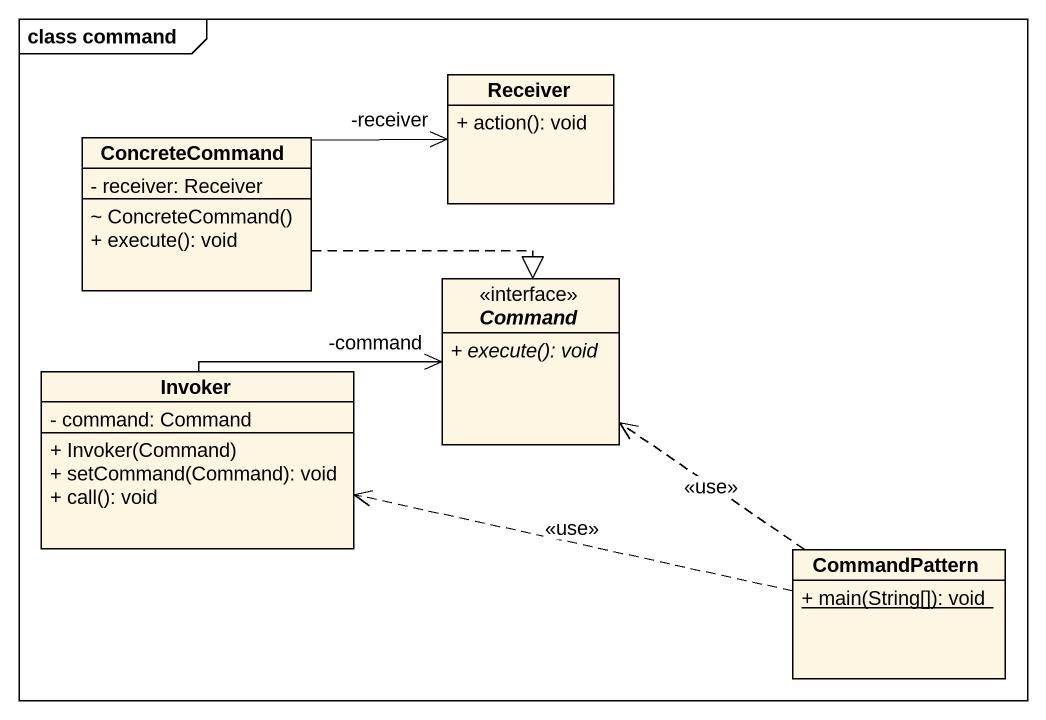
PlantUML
@startuml
mainframe class command
hide circle
hide empty members
skinparam classAttributeIconSize 0
class ConcreteCommand {
  - receiver: Receiver
  ~ ConcreteCommand()
  + execute(): void
}
class Receiver {
  + action(): void
}
interface Command <<interface>> {
  {abstract} + execute(): void
}
class Invoker {
  - command: Command
  + Invoker(Command)
  + setCommand(Command): void
  + call(): void
}
class CommandPattern {
  {static} + main(String[]): void
}
ConcreteCommand -right-> "-receiver" Receiver
ConcreteCommand .right.|> Command
Invoker -right-> "-command" Command
CommandPattern .up.> Command : <<use>>
CommandPattern .left.> Invoker : <<use>>
@enduml
